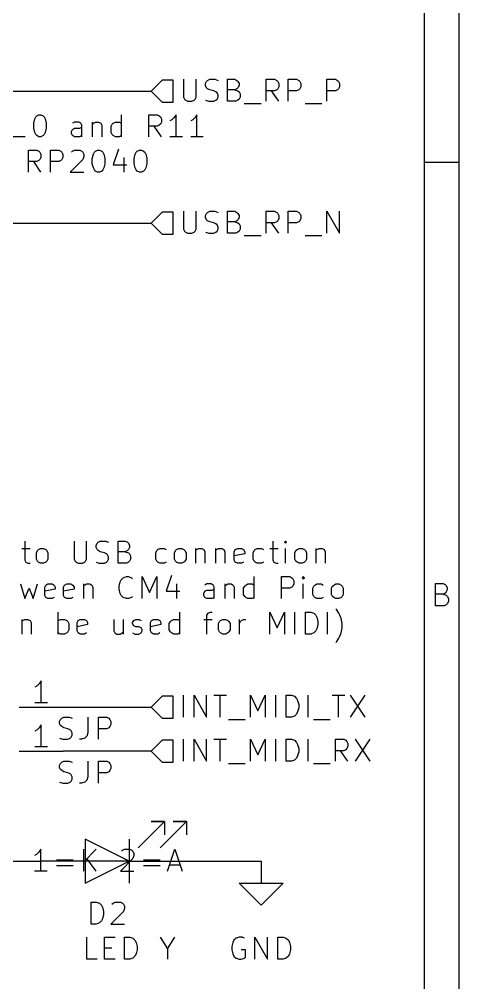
# Model space of a CAD drawing. Extents: x 0.4 to 11.3, y -7.9 to -0.4.
# Drawn here: x 10.3 to 11.299, y -4.226 to -2.036 of the extents above; entities that cross this region are included whole.
import ezdxf

# ---------------------------------------------------------------- set-up
doc = ezdxf.new("R2010")
doc.units = 0
doc.header["$MEASUREMENT"] = 0
for name, color, linetype in [('BLUE3', 171, 'CONTINUOUS'), ('BROWN2', 54, 'CONTINUOUS'), ('CYAN2', 4, 'CONTINUOUS'), ('GREEN3', 91, 'CONTINUOUS'), ('MAGENTA2', 6, 'CONTINUOUS'), ('RED2', 1, 'CONTINUOUS'), ('RED3', 11, 'CONTINUOUS')]:
    doc.layers.add(name, color=color, linetype=linetype)

msp = doc.modelspace()

# ---------------------------------------------------------------- linework, layer by layer
at = {"layer": 'BLUE3', "linetype": 'CONTINUOUS'}
for p, q in [((10.3374, -2.258), (10.3398, -2.2556)), ((10.3398, -2.2556), (10.3446, -2.2532)), ((10.3446, -2.2532), (10.3493, -2.2532)), ((10.3493, -2.2532), (10.3541, -2.2556)), ((10.3541, -2.2556), (10.3565, -2.258)), ((10.5327, -2.3032), (10.5327, -2.2532)), ((10.5946, -2.3032), (10.5946, -2.2532)), ((10.5946, -2.2532), (10.6136, -2.2532)), ((10.6136, -2.2532), (10.6184, -2.2556)), ((10.6184, -2.2556), (10.6208, -2.258)), ((10.6565, -2.2532), (10.6517, -2.2604)), ((10.6565, -2.3032), (10.6565, -2.2532)), ((10.7041, -2.2532), (10.6993, -2.2604)), ((10.7041, -2.3032), (10.7041, -2.2532)), ((10.3327, -2.2723), (10.3351, -2.2627)), ((10.3327, -2.2842), (10.3327, -2.2723)), ((10.3351, -2.2627), (10.3374, -2.258)), ((10.3565, -2.258), (10.3589, -2.2627)), ((10.3589, -2.2627), (10.3612, -2.2723)), ((10.3612, -2.2723), (10.3612, -2.2842)), ((10.4255, -2.2699), (10.4208, -2.2723)), ((10.4351, -2.2699), (10.4255, -2.2699)), ((10.4398, -2.2723), (10.4351, -2.2699)), ((10.4422, -2.277), (10.4398, -2.2723)), ((10.4422, -2.3032), (10.4422, -2.277)), ((10.466, -2.2699), (10.466, -2.3032)), ((10.466, -2.2746), (10.4684, -2.2723)), ((10.4684, -2.2723), (10.4731, -2.2699)), ((10.4731, -2.2699), (10.4803, -2.2699)), ((10.4803, -2.2699), (10.4851, -2.2723)), ((10.4851, -2.2723), (10.4874, -2.277)), ((10.4874, -2.277), (10.4874, -2.3032)), ((10.5089, -2.2794), (10.5112, -2.2746)), ((10.5112, -2.2746), (10.5136, -2.2723)), ((10.5136, -2.2723), (10.5184, -2.2699)), ((10.5184, -2.2699), (10.5279, -2.2699)), ((10.5279, -2.2699), (10.5327, -2.2723)), ((10.6184, -2.277), (10.6136, -2.2794)), ((10.6208, -2.2746), (10.6184, -2.277)), ((10.6208, -2.258), (10.6231, -2.2627)), ((10.6231, -2.2699), (10.6208, -2.2746)), ((10.6231, -2.2627), (10.6231, -2.2699)), ((10.647, -2.2651), (10.6422, -2.2675)), ((10.6517, -2.2604), (10.647, -2.2651)), ((10.6946, -2.2651), (10.6898, -2.2675)), ((10.6993, -2.2604), (10.6946, -2.2651)), ((10.3351, -2.2937), (10.3327, -2.2842)), ((10.3374, -2.2985), (10.3351, -2.2937)), ((10.3398, -2.3008), (10.3374, -2.2985)), ((10.3565, -2.2985), (10.3541, -2.3008)), ((10.3589, -2.2937), (10.3565, -2.2985)), ((10.3612, -2.2842), (10.3589, -2.2937)), ((10.4184, -2.2913), (10.4208, -2.2865)), ((10.4184, -2.2961), (10.4184, -2.2913)), ((10.4208, -2.3008), (10.4184, -2.2961)), ((10.4208, -2.2865), (10.4255, -2.2842)), ((10.4255, -2.2842), (10.4374, -2.2842)), ((10.4374, -2.2842), (10.4422, -2.2818)), ((10.5089, -2.2937), (10.5089, -2.2794)), ((10.5112, -2.2985), (10.5089, -2.2937)), ((10.5136, -2.3008), (10.5112, -2.2985)), ((10.6136, -2.2794), (10.5946, -2.2794)), ((10.6231, -2.3032), (10.6065, -2.2794)), ((10.3136, -2.3032), (10.2851, -2.3032)), ((10.3446, -2.3032), (10.3398, -2.3008)), ((10.3493, -2.3032), (10.3446, -2.3032)), ((10.3541, -2.3008), (10.3493, -2.3032)), ((10.4255, -2.3032), (10.4208, -2.3008)), ((10.4374, -2.3032), (10.4255, -2.3032)), ((10.4422, -2.3008), (10.4374, -2.3032)), ((10.5184, -2.3032), (10.5136, -2.3008)), ((10.5279, -2.3032), (10.5184, -2.3032)), ((10.5327, -2.3008), (10.5279, -2.3032)), ((10.6708, -2.3032), (10.6422, -2.3032)), ((10.7184, -2.3032), (10.6898, -2.3032)), ((10.3208, -2.3837), (10.3208, -2.3337)), ((10.3208, -2.3337), (10.3398, -2.3337)), ((10.3398, -2.3337), (10.3446, -2.3361)), ((10.3446, -2.3361), (10.347, -2.3385)), ((10.347, -2.3385), (10.3493, -2.3432)), ((10.3493, -2.3432), (10.3493, -2.3504)), ((10.3708, -2.3837), (10.3708, -2.3337)), ((10.3708, -2.3337), (10.3898, -2.3337)), ((10.3898, -2.3337), (10.3946, -2.3361)), ((10.3946, -2.3361), (10.397, -2.3385)), ((10.397, -2.3385), (10.3993, -2.3432)), ((10.3993, -2.3432), (10.3993, -2.3504)), ((10.4184, -2.3385), (10.4208, -2.3361)), ((10.4208, -2.3361), (10.4255, -2.3337)), ((10.4255, -2.3337), (10.4374, -2.3337)), ((10.4374, -2.3337), (10.4422, -2.3361)), ((10.4422, -2.3361), (10.4446, -2.3385)), ((10.4446, -2.3385), (10.447, -2.3432)), ((10.447, -2.3432), (10.447, -2.348)), ((10.466, -2.3528), (10.4684, -2.3432)), ((10.4684, -2.3432), (10.4708, -2.3385)), ((10.4708, -2.3385), (10.4731, -2.3361)), ((10.4731, -2.3361), (10.4779, -2.3337)), ((10.4779, -2.3337), (10.4827, -2.3337)), ((10.4827, -2.3337), (10.4874, -2.3361)), ((10.4874, -2.3361), (10.4898, -2.3385)), ((10.4898, -2.3385), (10.4922, -2.3432)), ((10.4922, -2.3432), (10.4946, -2.3528)), ((10.5255, -2.3313), (10.5136, -2.367)), ((10.5612, -2.3528), (10.5636, -2.3432)), ((10.5636, -2.3432), (10.566, -2.3385)), ((10.566, -2.3385), (10.5684, -2.3361)), ((10.5684, -2.3361), (10.5731, -2.3337)), ((10.5731, -2.3337), (10.5779, -2.3337)), ((10.5779, -2.3337), (10.5827, -2.3361)), ((10.5827, -2.3361), (10.5851, -2.3385)), ((10.5851, -2.3385), (10.5874, -2.3432)), ((10.5874, -2.3432), (10.5898, -2.3528)), ((10.3398, -2.3599), (10.3208, -2.3599)), ((10.3493, -2.3837), (10.3327, -2.3599)), ((10.3446, -2.3575), (10.3398, -2.3599)), ((10.347, -2.3551), (10.3446, -2.3575)), ((10.3493, -2.3504), (10.347, -2.3551)), ((10.3898, -2.3599), (10.3708, -2.3599)), ((10.3946, -2.3575), (10.3898, -2.3599)), ((10.397, -2.3551), (10.3946, -2.3575)), ((10.3993, -2.3504), (10.397, -2.3551)), ((10.4446, -2.3551), (10.416, -2.3837)), ((10.447, -2.348), (10.4446, -2.3551)), ((10.466, -2.3647), (10.466, -2.3528)), ((10.4684, -2.3742), (10.466, -2.3647)), ((10.4946, -2.3647), (10.4922, -2.3742)), ((10.4946, -2.3528), (10.4946, -2.3647)), ((10.5374, -2.3504), (10.5374, -2.3837)), ((10.5612, -2.3647), (10.5612, -2.3528)), ((10.5636, -2.3742), (10.5612, -2.3647)), ((10.5898, -2.3647), (10.5874, -2.3742)), ((10.5898, -2.3528), (10.5898, -2.3647)), ((10.416, -2.3837), (10.447, -2.3837)), ((10.4708, -2.3789), (10.4684, -2.3742)), ((10.4731, -2.3813), (10.4708, -2.3789)), ((10.4779, -2.3837), (10.4731, -2.3813)), ((10.4827, -2.3837), (10.4779, -2.3837)), ((10.4874, -2.3813), (10.4827, -2.3837)), ((10.4898, -2.3789), (10.4874, -2.3813)), ((10.4922, -2.3742), (10.4898, -2.3789)), ((10.5136, -2.367), (10.5446, -2.367)), ((10.566, -2.3789), (10.5636, -2.3742)), ((10.5684, -2.3813), (10.566, -2.3789)), ((10.5731, -2.3837), (10.5684, -2.3813)), ((10.5779, -2.3837), (10.5731, -2.3837)), ((10.5827, -2.3813), (10.5779, -2.3837)), ((10.5851, -2.3789), (10.5827, -2.3813)), ((10.5874, -2.3742), (10.5851, -2.3789)), ((10.3054, -3.2394), (10.3245, -3.2394)), ((10.3126, -3.2227), (10.3126, -3.2656)), ((10.3435, -3.2418), (10.3483, -3.2394)), ((10.3483, -3.2394), (10.3554, -3.2394)), ((10.3554, -3.2394), (10.3602, -3.2418)), ((10.4245, -3.2227), (10.4245, -3.2632)), ((10.453, -3.2632), (10.453, -3.2227)), ((10.4745, -3.2322), (10.4768, -3.2275)), ((10.4745, -3.237), (10.4745, -3.2322)), ((10.4768, -3.2418), (10.4745, -3.237)), ((10.4768, -3.2275), (10.4792, -3.2251)), ((10.4792, -3.2251), (10.484, -3.2227)), ((10.484, -3.2227), (10.4959, -3.2227)), ((10.4959, -3.2227), (10.503, -3.2251)), ((10.5245, -3.2727), (10.5245, -3.2227)), ((10.5245, -3.2227), (10.5411, -3.2227)), ((10.5411, -3.2227), (10.5459, -3.2251)), ((10.5459, -3.2251), (10.5483, -3.2275)), ((10.5483, -3.2275), (10.5507, -3.2322)), ((10.5507, -3.237), (10.5483, -3.2418)), ((10.5507, -3.2322), (10.5507, -3.237)), ((10.6149, -3.2418), (10.6197, -3.2394)), ((10.6197, -3.2394), (10.6292, -3.2394)), ((10.6292, -3.2394), (10.634, -3.2418)), ((10.6578, -3.2418), (10.6626, -3.2394)), ((10.6626, -3.2394), (10.6697, -3.2394)), ((10.6697, -3.2394), (10.6745, -3.2418)), ((10.7007, -3.2394), (10.7007, -3.2727)), ((10.703, -3.2418), (10.7078, -3.2394)), ((10.7078, -3.2394), (10.7149, -3.2394)), ((10.7149, -3.2394), (10.7197, -3.2418)), ((10.7459, -3.2394), (10.7459, -3.2727)), ((10.7483, -3.2418), (10.753, -3.2394)), ((10.753, -3.2394), (10.7602, -3.2394)), ((10.7602, -3.2394), (10.7649, -3.2418)), ((10.7911, -3.2418), (10.7959, -3.2394)), ((10.7959, -3.2394), (10.8054, -3.2394)), ((10.8054, -3.2394), (10.8102, -3.2418)), ((10.8364, -3.2418), (10.8411, -3.2394)), ((10.8411, -3.2394), (10.8507, -3.2394)), ((10.8507, -3.2394), (10.8554, -3.2418)), ((10.8697, -3.2394), (10.8887, -3.2394)), ((10.8768, -3.2227), (10.8768, -3.2656)), ((10.9054, -3.2227), (10.903, -3.2251)), ((10.903, -3.2251), (10.9054, -3.2275)), ((10.9078, -3.2251), (10.9054, -3.2227)), ((10.9054, -3.2227), (10.9054, -3.2275)), ((10.9054, -3.2275), (10.9078, -3.2251)), ((10.9054, -3.2727), (10.9054, -3.2394)), ((10.9316, -3.2418), (10.9364, -3.2394)), ((10.9364, -3.2394), (10.9435, -3.2394)), ((10.9435, -3.2394), (10.9483, -3.2418)), ((10.9745, -3.2394), (10.9745, -3.2727)), ((10.9768, -3.2418), (10.9816, -3.2394)), ((10.9816, -3.2394), (10.9887, -3.2394)), ((10.9887, -3.2394), (10.9935, -3.2418)), ((10.3388, -3.2489), (10.3411, -3.2441)), ((10.3388, -3.2632), (10.3388, -3.2489)), ((10.3411, -3.2441), (10.3435, -3.2418)), ((10.3602, -3.2418), (10.3626, -3.2441)), ((10.3626, -3.2441), (10.3649, -3.2489)), ((10.3649, -3.2489), (10.3649, -3.2632)), ((10.4792, -3.2441), (10.4768, -3.2418)), ((10.484, -3.2465), (10.4792, -3.2441)), ((10.4935, -3.2489), (10.484, -3.2465)), ((10.4983, -3.2513), (10.4935, -3.2489)), ((10.5007, -3.2537), (10.4983, -3.2513)), ((10.503, -3.2584), (10.5007, -3.2537)), ((10.503, -3.2632), (10.503, -3.2584)), ((10.5411, -3.2465), (10.5245, -3.2465)), ((10.5459, -3.2441), (10.5411, -3.2465)), ((10.5411, -3.2465), (10.5483, -3.2489)), ((10.5483, -3.2418), (10.5459, -3.2441)), ((10.5483, -3.2489), (10.5507, -3.2513)), ((10.5507, -3.2513), (10.553, -3.2561)), ((10.553, -3.2561), (10.553, -3.2632)), ((10.6102, -3.2489), (10.6126, -3.2441)), ((10.6102, -3.2632), (10.6102, -3.2489)), ((10.6126, -3.2441), (10.6149, -3.2418)), ((10.653, -3.2489), (10.6554, -3.2441)), ((10.653, -3.2632), (10.653, -3.2489)), ((10.6554, -3.2441), (10.6578, -3.2418)), ((10.6745, -3.2418), (10.6768, -3.2441)), ((10.6768, -3.2441), (10.6792, -3.2489)), ((10.6792, -3.2489), (10.6792, -3.2632)), ((10.7007, -3.2441), (10.703, -3.2418)), ((10.7197, -3.2418), (10.7221, -3.2465)), ((10.7221, -3.2465), (10.7221, -3.2727)), ((10.7459, -3.2441), (10.7483, -3.2418)), ((10.7649, -3.2418), (10.7673, -3.2465)), ((10.7673, -3.2465), (10.7673, -3.2727)), ((10.7887, -3.2465), (10.7911, -3.2418)), ((10.7887, -3.2656), (10.7887, -3.2465)), ((10.8126, -3.2513), (10.7887, -3.2561)), ((10.8102, -3.2418), (10.8126, -3.2465)), ((10.8126, -3.2465), (10.8126, -3.2513)), ((10.8316, -3.2489), (10.834, -3.2441)), ((10.8316, -3.2632), (10.8316, -3.2489)), ((10.834, -3.2441), (10.8364, -3.2418)), ((10.9268, -3.2489), (10.9292, -3.2441)), ((10.9268, -3.2632), (10.9268, -3.2489)), ((10.9292, -3.2441), (10.9316, -3.2418)), ((10.9483, -3.2418), (10.9507, -3.2441)), ((10.9507, -3.2441), (10.953, -3.2489)), ((10.953, -3.2489), (10.953, -3.2632)), ((10.9745, -3.2441), (10.9768, -3.2418)), ((10.9935, -3.2418), (10.9959, -3.2465)), ((10.9959, -3.2465), (10.9959, -3.2727)), ((10.3126, -3.2656), (10.3149, -3.2703)), ((10.3149, -3.2703), (10.3197, -3.2727)), ((10.3197, -3.2727), (10.3245, -3.2727)), ((10.3411, -3.268), (10.3388, -3.2632)), ((10.3435, -3.2703), (10.3411, -3.268)), ((10.3483, -3.2727), (10.3435, -3.2703)), ((10.3554, -3.2727), (10.3483, -3.2727)), ((10.3602, -3.2703), (10.3554, -3.2727)), ((10.3626, -3.268), (10.3602, -3.2703)), ((10.3649, -3.2632), (10.3626, -3.268)), ((10.4245, -3.2632), (10.4268, -3.268)), ((10.4268, -3.268), (10.4292, -3.2703)), ((10.4292, -3.2703), (10.434, -3.2727)), ((10.434, -3.2727), (10.4435, -3.2727)), ((10.4435, -3.2727), (10.4483, -3.2703)), ((10.4483, -3.2703), (10.4507, -3.268)), ((10.4507, -3.268), (10.453, -3.2632)), ((10.4745, -3.2703), (10.4816, -3.2727)), ((10.4816, -3.2727), (10.4935, -3.2727)), ((10.4935, -3.2727), (10.4983, -3.2703)), ((10.4983, -3.2703), (10.5007, -3.268)), ((10.5007, -3.268), (10.503, -3.2632)), ((10.5435, -3.2727), (10.5245, -3.2727)), ((10.5483, -3.2703), (10.5435, -3.2727)), ((10.5507, -3.268), (10.5483, -3.2703)), ((10.553, -3.2632), (10.5507, -3.268)), ((10.6126, -3.268), (10.6102, -3.2632)), ((10.6149, -3.2703), (10.6126, -3.268)), ((10.6197, -3.2727), (10.6149, -3.2703)), ((10.6292, -3.2727), (10.6197, -3.2727)), ((10.634, -3.2703), (10.6292, -3.2727)), ((10.6554, -3.268), (10.653, -3.2632)), ((10.6578, -3.2703), (10.6554, -3.268)), ((10.6626, -3.2727), (10.6578, -3.2703)), ((10.6697, -3.2727), (10.6626, -3.2727)), ((10.6745, -3.2703), (10.6697, -3.2727)), ((10.6768, -3.268), (10.6745, -3.2703)), ((10.6792, -3.2632), (10.6768, -3.268)), ((10.7911, -3.2703), (10.7887, -3.2656)), ((10.7959, -3.2727), (10.7911, -3.2703)), ((10.8054, -3.2727), (10.7959, -3.2727)), ((10.8102, -3.2703), (10.8054, -3.2727)), ((10.834, -3.268), (10.8316, -3.2632)), ((10.8364, -3.2703), (10.834, -3.268)), ((10.8411, -3.2727), (10.8364, -3.2703)), ((10.8507, -3.2727), (10.8411, -3.2727)), ((10.8554, -3.2703), (10.8507, -3.2727)), ((10.8768, -3.2656), (10.8792, -3.2703)), ((10.8792, -3.2703), (10.884, -3.2727)), ((10.884, -3.2727), (10.8887, -3.2727)), ((10.9292, -3.268), (10.9268, -3.2632)), ((10.9316, -3.2703), (10.9292, -3.268)), ((10.9364, -3.2727), (10.9316, -3.2703)), ((10.9435, -3.2727), (10.9364, -3.2727)), ((10.9483, -3.2703), (10.9435, -3.2727)), ((10.9507, -3.268), (10.9483, -3.2703)), ((10.953, -3.2632), (10.9507, -3.268)), ((10.5316, -3.3104), (10.5364, -3.3056)), ((10.5364, -3.3056), (10.5435, -3.3032)), ((10.5435, -3.3032), (10.5483, -3.3032)), ((10.5483, -3.3032), (10.5554, -3.3056)), ((10.5554, -3.3056), (10.5578, -3.308)), ((10.5792, -3.3532), (10.5792, -3.3032)), ((10.5792, -3.3032), (10.5959, -3.3389)), ((10.5959, -3.3389), (10.6126, -3.3032)), ((10.6126, -3.3032), (10.6126, -3.3532)), ((10.6459, -3.3008), (10.634, -3.3365)), ((10.834, -3.3532), (10.834, -3.3032)), ((10.8959, -3.3532), (10.8959, -3.3032)), ((10.8959, -3.3032), (10.9149, -3.3032)), ((10.9149, -3.3032), (10.9197, -3.3056)), ((10.9197, -3.3056), (10.9221, -3.308)), ((10.9459, -3.3032), (10.9435, -3.3056)), ((10.9435, -3.3056), (10.9459, -3.308)), ((10.9483, -3.3056), (10.9459, -3.3032)), ((10.9459, -3.3032), (10.9459, -3.308)), ((10.9459, -3.308), (10.9483, -3.3056)), ((10.303, -3.3199), (10.3126, -3.3532)), ((10.3316, -3.3532), (10.3411, -3.3199)), ((10.3578, -3.327), (10.3602, -3.3223)), ((10.3578, -3.3461), (10.3578, -3.327)), ((10.3602, -3.3223), (10.3649, -3.3199)), ((10.3649, -3.3199), (10.3745, -3.3199)), ((10.3745, -3.3199), (10.3792, -3.3223)), ((10.3792, -3.3223), (10.3816, -3.327)), ((10.3816, -3.327), (10.3816, -3.3318)), ((10.4007, -3.327), (10.403, -3.3223)), ((10.4007, -3.3461), (10.4007, -3.327)), ((10.403, -3.3223), (10.4078, -3.3199)), ((10.4078, -3.3199), (10.4173, -3.3199)), ((10.4173, -3.3199), (10.4221, -3.3223)), ((10.4221, -3.3223), (10.4245, -3.327)), ((10.4245, -3.327), (10.4245, -3.3318)), ((10.4459, -3.3199), (10.4459, -3.3532)), ((10.4459, -3.3246), (10.4483, -3.3223)), ((10.4483, -3.3223), (10.453, -3.3199)), ((10.453, -3.3199), (10.4602, -3.3199)), ((10.4602, -3.3199), (10.4649, -3.3223)), ((10.4649, -3.3223), (10.4673, -3.327)), ((10.4673, -3.327), (10.4673, -3.3532)), ((10.5269, -3.3246), (10.5292, -3.3151)), ((10.5269, -3.3318), (10.5269, -3.3246)), ((10.5292, -3.3151), (10.5316, -3.3104)), ((10.6578, -3.3199), (10.6578, -3.3532)), ((10.7268, -3.3199), (10.7221, -3.3223)), ((10.7364, -3.3199), (10.7268, -3.3199)), ((10.7411, -3.3223), (10.7364, -3.3199)), ((10.7435, -3.327), (10.7411, -3.3223)), ((10.7435, -3.3532), (10.7435, -3.327)), ((10.7673, -3.3199), (10.7673, -3.3532)), ((10.7673, -3.3246), (10.7697, -3.3223)), ((10.7697, -3.3223), (10.7745, -3.3199)), ((10.7745, -3.3199), (10.7816, -3.3199)), ((10.7816, -3.3199), (10.7864, -3.3223)), ((10.7864, -3.3223), (10.7887, -3.327)), ((10.7887, -3.327), (10.7887, -3.3532)), ((10.8102, -3.3294), (10.8126, -3.3246)), ((10.8126, -3.3246), (10.8149, -3.3223)), ((10.8149, -3.3223), (10.8197, -3.3199)), ((10.8197, -3.3199), (10.8292, -3.3199)), ((10.8292, -3.3199), (10.834, -3.3223)), ((10.9197, -3.327), (10.9149, -3.3294)), ((10.9221, -3.3246), (10.9197, -3.327)), ((10.9221, -3.308), (10.9245, -3.3127)), ((10.9245, -3.3199), (10.9221, -3.3246)), ((10.9245, -3.3127), (10.9245, -3.3199)), ((10.9459, -3.3532), (10.9459, -3.3199)), ((10.9673, -3.3294), (10.9697, -3.3246)), ((10.9697, -3.3246), (10.9721, -3.3223)), ((10.9721, -3.3223), (10.9768, -3.3199)), ((10.9768, -3.3199), (10.9864, -3.3199)), ((10.9864, -3.3199), (10.9911, -3.3223)), ((11.0102, -3.3294), (11.0126, -3.3246)), ((11.0126, -3.3246), (11.0149, -3.3223)), ((11.0149, -3.3223), (11.0197, -3.3199)), ((11.0197, -3.3199), (11.0268, -3.3199)), ((11.0268, -3.3199), (11.0316, -3.3223)), ((11.0316, -3.3223), (11.034, -3.3246)), ((11.034, -3.3246), (11.0364, -3.3294)), ((10.3126, -3.3532), (10.3221, -3.3294)), ((10.3221, -3.3294), (10.3316, -3.3532)), ((10.3816, -3.3318), (10.3578, -3.3365)), ((10.3602, -3.3508), (10.3578, -3.3461)), ((10.4245, -3.3318), (10.4007, -3.3365)), ((10.403, -3.3508), (10.4007, -3.3461)), ((10.5292, -3.3413), (10.5269, -3.3318)), ((10.5316, -3.3461), (10.5292, -3.3413)), ((10.5364, -3.3508), (10.5316, -3.3461)), ((10.5578, -3.3485), (10.5554, -3.3508)), ((10.634, -3.3365), (10.6649, -3.3365)), ((10.7197, -3.3413), (10.7221, -3.3365)), ((10.7197, -3.3461), (10.7197, -3.3413)), ((10.7221, -3.3508), (10.7197, -3.3461)), ((10.7221, -3.3365), (10.7268, -3.3342)), ((10.7268, -3.3342), (10.7388, -3.3342)), ((10.7388, -3.3342), (10.7435, -3.3318)), ((10.8102, -3.3437), (10.8102, -3.3294)), ((10.8126, -3.3485), (10.8102, -3.3437)), ((10.8149, -3.3508), (10.8126, -3.3485)), ((10.9149, -3.3294), (10.8959, -3.3294)), ((10.9673, -3.3437), (10.9673, -3.3294)), ((10.9697, -3.3485), (10.9673, -3.3437)), ((10.9721, -3.3508), (10.9697, -3.3485)), ((11.0102, -3.3437), (11.0102, -3.3294)), ((11.0126, -3.3485), (11.0102, -3.3437)), ((11.0149, -3.3508), (11.0126, -3.3485)), ((11.034, -3.3485), (11.0316, -3.3508)), ((11.0364, -3.3437), (11.034, -3.3485)), ((11.0364, -3.3294), (11.0364, -3.3437)), ((10.3649, -3.3532), (10.3602, -3.3508)), ((10.3745, -3.3532), (10.3649, -3.3532)), ((10.3792, -3.3508), (10.3745, -3.3532)), ((10.4078, -3.3532), (10.403, -3.3508)), ((10.4173, -3.3532), (10.4078, -3.3532)), ((10.4221, -3.3508), (10.4173, -3.3532)), ((10.5435, -3.3532), (10.5364, -3.3508)), ((10.5483, -3.3532), (10.5435, -3.3532)), ((10.5554, -3.3508), (10.5483, -3.3532)), ((10.7268, -3.3532), (10.7221, -3.3508)), ((10.7388, -3.3532), (10.7268, -3.3532)), ((10.7435, -3.3508), (10.7388, -3.3532)), ((10.8197, -3.3532), (10.8149, -3.3508)), ((10.8292, -3.3532), (10.8197, -3.3532)), ((10.834, -3.3508), (10.8292, -3.3532)), ((10.9768, -3.3532), (10.9721, -3.3508)), ((10.9864, -3.3532), (10.9768, -3.3532)), ((10.9911, -3.3508), (10.9864, -3.3532)), ((11.0197, -3.3532), (11.0149, -3.3508)), ((11.0268, -3.3532), (11.0197, -3.3532)), ((11.0316, -3.3508), (11.0268, -3.3532)), ((10.3887, -3.4337), (10.3887, -3.3837)), ((10.6649, -3.4337), (10.6649, -3.3837)), ((10.7268, -3.3909), (10.7292, -3.3861)), ((10.7268, -3.4337), (10.7268, -3.3909)), ((10.7292, -3.3861), (10.734, -3.3837)), ((10.734, -3.3837), (10.7387, -3.3837)), ((10.8697, -3.4337), (10.8697, -3.3837)), ((10.8697, -3.3837), (10.8864, -3.4194)), ((10.8864, -3.4194), (10.903, -3.3837)), ((10.903, -3.3837), (10.903, -3.4337)), ((10.9268, -3.4337), (10.9268, -3.3837)), ((10.9506, -3.4337), (10.9506, -3.3837)), ((10.9506, -3.3837), (10.9626, -3.3837)), ((10.9626, -3.3837), (10.9697, -3.3861)), ((10.9697, -3.3861), (10.9745, -3.3909)), ((10.9745, -3.3909), (10.9768, -3.3956)), ((11.0006, -3.4337), (11.0006, -3.3837)), ((11.0221, -3.3789), (11.0197, -3.3766)), ((11.0268, -3.3861), (11.0221, -3.3789)), ((11.0292, -3.3909), (11.0268, -3.3861)), ((11.0316, -3.398), (11.0292, -3.3909)), ((10.3054, -3.4004), (10.3054, -3.4337)), ((10.3054, -3.4051), (10.3078, -3.4028)), ((10.3078, -3.4028), (10.3126, -3.4004)), ((10.3126, -3.4004), (10.3197, -3.4004)), ((10.3197, -3.4004), (10.3245, -3.4028)), ((10.3245, -3.4028), (10.3268, -3.4075)), ((10.3268, -3.4075), (10.3268, -3.4337)), ((10.3887, -3.4028), (10.3935, -3.4004)), ((10.3935, -3.4004), (10.403, -3.4004)), ((10.403, -3.4004), (10.4078, -3.4028)), ((10.4078, -3.4028), (10.4102, -3.4051)), ((10.4102, -3.4051), (10.4126, -3.4099)), ((10.4126, -3.4099), (10.4126, -3.4242)), ((10.4316, -3.4075), (10.434, -3.4028)), ((10.4316, -3.4266), (10.4316, -3.4075)), ((10.4554, -3.4123), (10.4316, -3.417)), ((10.434, -3.4028), (10.4387, -3.4004)), ((10.4387, -3.4004), (10.4483, -3.4004)), ((10.4483, -3.4004), (10.453, -3.4028)), ((10.453, -3.4028), (10.4554, -3.4075)), ((10.4554, -3.4075), (10.4554, -3.4123)), ((10.5149, -3.4004), (10.5149, -3.4266)), ((10.5364, -3.4004), (10.5364, -3.4337)), ((10.5578, -3.4075), (10.5602, -3.4028)), ((10.5578, -3.4099), (10.5578, -3.4075)), ((10.5602, -3.4147), (10.5578, -3.4099)), ((10.5602, -3.4028), (10.5649, -3.4004)), ((10.5649, -3.417), (10.5602, -3.4147)), ((10.5649, -3.4004), (10.5721, -3.4004)), ((10.5721, -3.4004), (10.5768, -3.4028)), ((10.5983, -3.4075), (10.6006, -3.4028)), ((10.5983, -3.4266), (10.5983, -3.4075)), ((10.6221, -3.4123), (10.5983, -3.417)), ((10.6006, -3.4028), (10.6054, -3.4004)), ((10.6054, -3.4004), (10.6149, -3.4004)), ((10.6149, -3.4004), (10.6197, -3.4028)), ((10.6197, -3.4028), (10.6221, -3.4075)), ((10.6221, -3.4075), (10.6221, -3.4123)), ((10.6411, -3.4099), (10.6435, -3.4051)), ((10.6411, -3.4242), (10.6411, -3.4099)), ((10.6435, -3.4051), (10.6459, -3.4028)), ((10.6459, -3.4028), (10.6507, -3.4004)), ((10.6507, -3.4004), (10.6602, -3.4004)), ((10.6602, -3.4004), (10.6649, -3.4028)), ((10.7197, -3.4004), (10.7387, -3.4004)), ((10.753, -3.4099), (10.7554, -3.4051)), ((10.753, -3.4242), (10.753, -3.4099)), ((10.7554, -3.4051), (10.7578, -3.4028)), ((10.7578, -3.4028), (10.7626, -3.4004)), ((10.7626, -3.4004), (10.7697, -3.4004)), ((10.7697, -3.4004), (10.7745, -3.4028)), ((10.7745, -3.4028), (10.7768, -3.4051)), ((10.7768, -3.4051), (10.7792, -3.4099)), ((10.7792, -3.4099), (10.7792, -3.4242)), ((10.8006, -3.4337), (10.8006, -3.4004)), ((10.8006, -3.4099), (10.803, -3.4051)), ((10.803, -3.4051), (10.8054, -3.4028)), ((10.8054, -3.4028), (10.8102, -3.4004)), ((10.8102, -3.4004), (10.8149, -3.4004)), ((10.9768, -3.3956), (10.9792, -3.4051)), ((10.9792, -3.4123), (10.9768, -3.4218)), ((10.9792, -3.4051), (10.9792, -3.4123)), ((11.034, -3.4099), (11.0316, -3.398)), ((11.034, -3.4194), (11.034, -3.4099)), ((10.3935, -3.4337), (10.3887, -3.4313)), ((10.403, -3.4337), (10.3935, -3.4337)), ((10.4078, -3.4313), (10.403, -3.4337)), ((10.4102, -3.4289), (10.4078, -3.4313)), ((10.4126, -3.4242), (10.4102, -3.4289)), ((10.434, -3.4313), (10.4316, -3.4266)), ((10.4387, -3.4337), (10.434, -3.4313)), ((10.4483, -3.4337), (10.4387, -3.4337)), ((10.453, -3.4313), (10.4483, -3.4337)), ((10.5149, -3.4266), (10.5173, -3.4313)), ((10.5173, -3.4313), (10.5221, -3.4337)), ((10.5221, -3.4337), (10.5292, -3.4337)), ((10.5292, -3.4337), (10.534, -3.4313)), ((10.534, -3.4313), (10.5364, -3.4289)), ((10.5578, -3.4313), (10.5626, -3.4337)), ((10.5626, -3.4337), (10.5721, -3.4337)), ((10.5721, -3.417), (10.5649, -3.417)), ((10.5768, -3.4194), (10.5721, -3.417)), ((10.5721, -3.4337), (10.5768, -3.4313)), ((10.5792, -3.4242), (10.5768, -3.4194)), ((10.5768, -3.4313), (10.5792, -3.4266)), ((10.5792, -3.4266), (10.5792, -3.4242)), ((10.6006, -3.4313), (10.5983, -3.4266)), ((10.6054, -3.4337), (10.6006, -3.4313)), ((10.6149, -3.4337), (10.6054, -3.4337)), ((10.6197, -3.4313), (10.6149, -3.4337)), ((10.6435, -3.4289), (10.6411, -3.4242)), ((10.6459, -3.4313), (10.6435, -3.4289)), ((10.6507, -3.4337), (10.6459, -3.4313)), ((10.6602, -3.4337), (10.6507, -3.4337)), ((10.6649, -3.4313), (10.6602, -3.4337)), ((10.7554, -3.4289), (10.753, -3.4242)), ((10.7578, -3.4313), (10.7554, -3.4289)), ((10.7626, -3.4337), (10.7578, -3.4313)), ((10.7697, -3.4337), (10.7626, -3.4337)), ((10.7745, -3.4313), (10.7697, -3.4337)), ((10.7768, -3.4289), (10.7745, -3.4313)), ((10.7792, -3.4242), (10.7768, -3.4289)), ((10.9626, -3.4337), (10.9506, -3.4337)), ((10.9697, -3.4313), (10.9626, -3.4337)), ((10.9745, -3.4266), (10.9697, -3.4313)), ((10.9768, -3.4218), (10.9745, -3.4266)), ((11.0292, -3.4385), (11.0316, -3.4313)), ((11.0316, -3.4313), (11.034, -3.4194)), ((11.0197, -3.4528), (11.0221, -3.4504)), ((11.0221, -3.4504), (11.0268, -3.4432)), ((11.0268, -3.4432), (11.0292, -3.4385))]:
    msp.add_line(p, q, dxfattribs=at)
at = {"layer": 'BROWN2', "linetype": 'CONTINUOUS'}
for p, q in [((10.625, -2.175), (10.6, -2.2)), ((10.65, -2.175), (10.625, -2.175)), ((10.65, -2.225), (10.65, -2.175)), ((10.6735, -2.1728), (10.6735, -2.2133)), ((10.7021, -2.2133), (10.7021, -2.1728)), ((10.7235, -2.1823), (10.7259, -2.1776)), ((10.7235, -2.1871), (10.7235, -2.1823)), ((10.7259, -2.1919), (10.7235, -2.1871)), ((10.7259, -2.1776), (10.7283, -2.1752)), ((10.7283, -2.1752), (10.733, -2.1728)), ((10.733, -2.1728), (10.7449, -2.1728)), ((10.7449, -2.1728), (10.7521, -2.1752)), ((10.7735, -2.2228), (10.7735, -2.1728)), ((10.7735, -2.1728), (10.7902, -2.1728)), ((10.7902, -2.1728), (10.7949, -2.1752)), ((10.7949, -2.1752), (10.7973, -2.1776)), ((10.7973, -2.1776), (10.7997, -2.1823)), ((10.7997, -2.1871), (10.7973, -2.1919)), ((10.7997, -2.1823), (10.7997, -2.1871)), ((10.8616, -2.2228), (10.8616, -2.1728)), ((10.8616, -2.1728), (10.8807, -2.1728)), ((10.8807, -2.1728), (10.8854, -2.1752)), ((10.8854, -2.1752), (10.8878, -2.1776)), ((10.8878, -2.1776), (10.8902, -2.1823)), ((10.8902, -2.1895), (10.8878, -2.1942)), ((10.8902, -2.1823), (10.8902, -2.1895)), ((10.9116, -2.2228), (10.9116, -2.1728)), ((10.9116, -2.1728), (10.9307, -2.1728)), ((10.9307, -2.1728), (10.9354, -2.1752)), ((10.9354, -2.1752), (10.9378, -2.1776)), ((10.9378, -2.1776), (10.9402, -2.1823)), ((10.9402, -2.1895), (10.9378, -2.1942)), ((10.9402, -2.1823), (10.9402, -2.1895)), ((10.9997, -2.2228), (10.9997, -2.1728)), ((10.9997, -2.1728), (11.0187, -2.1728)), ((11.0187, -2.1728), (11.0235, -2.1752)), ((11.0235, -2.1752), (11.0259, -2.1776)), ((11.0259, -2.1776), (11.0283, -2.1823)), ((11.0283, -2.1895), (11.0259, -2.1942)), ((11.0283, -2.1823), (11.0283, -2.1895)), ((10.6, -2.2), (10.625, -2.225)), ((10.7283, -2.1942), (10.7259, -2.1919)), ((10.733, -2.1966), (10.7283, -2.1942)), ((10.7426, -2.199), (10.733, -2.1966)), ((10.7473, -2.2014), (10.7426, -2.199)), ((10.7497, -2.2038), (10.7473, -2.2014)), ((10.7521, -2.2085), (10.7497, -2.2038)), ((10.7521, -2.2133), (10.7521, -2.2085)), ((10.7902, -2.1966), (10.7735, -2.1966)), ((10.7949, -2.1942), (10.7902, -2.1966)), ((10.7902, -2.1966), (10.7973, -2.199)), ((10.7973, -2.1919), (10.7949, -2.1942)), ((10.7973, -2.199), (10.7997, -2.2014)), ((10.7997, -2.2014), (10.8021, -2.2061)), ((10.8021, -2.2061), (10.8021, -2.2133)), ((10.8807, -2.199), (10.8616, -2.199)), ((10.8902, -2.2228), (10.8735, -2.199)), ((10.8854, -2.1966), (10.8807, -2.199)), ((10.8878, -2.1942), (10.8854, -2.1966)), ((10.9307, -2.199), (10.9116, -2.199)), ((10.9354, -2.1966), (10.9307, -2.199)), ((10.9378, -2.1942), (10.9354, -2.1966)), ((11.0187, -2.199), (10.9997, -2.199)), ((11.0235, -2.1966), (11.0187, -2.199)), ((11.0259, -2.1942), (11.0235, -2.1966)), ((10.625, -2.225), (10.65, -2.225)), ((10.6735, -2.2133), (10.6759, -2.218)), ((10.6759, -2.218), (10.6783, -2.2204)), ((10.6783, -2.2204), (10.683, -2.2228)), ((10.683, -2.2228), (10.6926, -2.2228)), ((10.6926, -2.2228), (10.6973, -2.2204)), ((10.6973, -2.2204), (10.6997, -2.218)), ((10.6997, -2.218), (10.7021, -2.2133)), ((10.7235, -2.2204), (10.7307, -2.2228)), ((10.7307, -2.2228), (10.7426, -2.2228)), ((10.7426, -2.2228), (10.7473, -2.2204)), ((10.7473, -2.2204), (10.7497, -2.218)), ((10.7497, -2.218), (10.7521, -2.2133)), ((10.7926, -2.2228), (10.7735, -2.2228)), ((10.7973, -2.2204), (10.7926, -2.2228)), ((10.7997, -2.218), (10.7973, -2.2204)), ((10.8021, -2.2133), (10.7997, -2.218)), ((10.8116, -2.2276), (10.8497, -2.2276)), ((10.9497, -2.2276), (10.9878, -2.2276)), ((10.6735, -2.4728), (10.6735, -2.5133)), ((10.7021, -2.5133), (10.7021, -2.4728)), ((10.7283, -2.4752), (10.733, -2.4728)), ((10.733, -2.4728), (10.7449, -2.4728)), ((10.7449, -2.4728), (10.7521, -2.4752)), ((10.7735, -2.5228), (10.7735, -2.4728)), ((10.7735, -2.4728), (10.7902, -2.4728)), ((10.7902, -2.4728), (10.7949, -2.4752)), ((10.8616, -2.5228), (10.8616, -2.4728)), ((10.8616, -2.4728), (10.8807, -2.4728)), ((10.8807, -2.4728), (10.8854, -2.4752)), ((10.9116, -2.5228), (10.9116, -2.4728)), ((10.9116, -2.4728), (10.9307, -2.4728)), ((10.9307, -2.4728), (10.9354, -2.4752)), ((10.9997, -2.5228), (10.9997, -2.4728)), ((10.9997, -2.4728), (11.0283, -2.5228)), ((11.0283, -2.5228), (11.0283, -2.4728)), ((10.625, -2.475), (10.6, -2.5)), ((10.65, -2.475), (10.625, -2.475)), ((10.65, -2.525), (10.65, -2.475)), ((10.7235, -2.4823), (10.7259, -2.4776)), ((10.7235, -2.4871), (10.7235, -2.4823)), ((10.7259, -2.4919), (10.7235, -2.4871)), ((10.7259, -2.4776), (10.7283, -2.4752)), ((10.7283, -2.4942), (10.7259, -2.4919)), ((10.733, -2.4966), (10.7283, -2.4942)), ((10.7949, -2.4942), (10.7902, -2.4966)), ((10.7949, -2.4752), (10.7973, -2.4776)), ((10.7973, -2.4919), (10.7949, -2.4942)), ((10.7973, -2.4776), (10.7997, -2.4823)), ((10.7997, -2.4871), (10.7973, -2.4919)), ((10.7997, -2.4823), (10.7997, -2.4871)), ((10.8854, -2.4752), (10.8878, -2.4776)), ((10.8878, -2.4942), (10.8854, -2.4966)), ((10.8878, -2.4776), (10.8902, -2.4823)), ((10.8902, -2.4895), (10.8878, -2.4942)), ((10.8902, -2.4823), (10.8902, -2.4895)), ((10.9354, -2.4752), (10.9378, -2.4776)), ((10.9378, -2.4942), (10.9354, -2.4966)), ((10.9378, -2.4776), (10.9402, -2.4823)), ((10.9402, -2.4895), (10.9378, -2.4942)), ((10.9402, -2.4823), (10.9402, -2.4895)), ((10.6, -2.5), (10.625, -2.525)), ((10.6735, -2.5133), (10.6759, -2.518)), ((10.6759, -2.518), (10.6783, -2.5204)), ((10.6973, -2.5204), (10.6997, -2.518)), ((10.6997, -2.518), (10.7021, -2.5133)), ((10.7426, -2.499), (10.733, -2.4966)), ((10.7473, -2.5014), (10.7426, -2.499)), ((10.7497, -2.5038), (10.7473, -2.5014)), ((10.7473, -2.5204), (10.7497, -2.518)), ((10.7521, -2.5085), (10.7497, -2.5038)), ((10.7497, -2.518), (10.7521, -2.5133)), ((10.7521, -2.5133), (10.7521, -2.5085)), ((10.7902, -2.4966), (10.7735, -2.4966)), ((10.7902, -2.4966), (10.7973, -2.499)), ((10.7973, -2.499), (10.7997, -2.5014)), ((10.7997, -2.518), (10.7973, -2.5204)), ((10.7997, -2.5014), (10.8021, -2.5061)), ((10.8021, -2.5133), (10.7997, -2.518)), ((10.8021, -2.5061), (10.8021, -2.5133)), ((10.8807, -2.499), (10.8616, -2.499)), ((10.8902, -2.5228), (10.8735, -2.499)), ((10.8854, -2.4966), (10.8807, -2.499)), ((10.9307, -2.499), (10.9116, -2.499)), ((10.9354, -2.4966), (10.9307, -2.499)), ((10.625, -2.525), (10.65, -2.525)), ((10.6783, -2.5204), (10.683, -2.5228)), ((10.683, -2.5228), (10.6926, -2.5228)), ((10.6926, -2.5228), (10.6973, -2.5204)), ((10.7235, -2.5204), (10.7307, -2.5228)), ((10.7307, -2.5228), (10.7426, -2.5228)), ((10.7426, -2.5228), (10.7473, -2.5204)), ((10.7926, -2.5228), (10.7735, -2.5228)), ((10.7973, -2.5204), (10.7926, -2.5228)), ((10.8116, -2.5276), (10.8497, -2.5276)), ((10.9497, -2.5276), (10.9878, -2.5276)), ((10.625, -3.575), (10.6, -3.6)), ((10.65, -3.575), (10.625, -3.575)), ((10.65, -3.625), (10.65, -3.575)), ((10.6735, -3.6228), (10.6735, -3.5728)), ((10.6973, -3.6228), (10.6973, -3.5728)), ((10.6973, -3.5728), (10.7259, -3.6228)), ((10.7259, -3.6228), (10.7259, -3.5728)), ((10.7426, -3.5728), (10.7711, -3.5728)), ((10.7569, -3.6228), (10.7569, -3.5728)), ((10.8259, -3.6228), (10.8259, -3.5728)), ((10.8259, -3.5728), (10.8426, -3.6085)), ((10.8426, -3.6085), (10.8592, -3.5728)), ((10.8592, -3.5728), (10.8592, -3.6228)), ((10.883, -3.6228), (10.883, -3.5728)), ((10.9068, -3.6228), (10.9068, -3.5728)), ((10.9068, -3.5728), (10.9188, -3.5728)), ((10.9188, -3.5728), (10.9259, -3.5752)), ((10.9259, -3.5752), (10.9307, -3.5799)), ((10.9307, -3.5799), (10.933, -3.5847)), ((10.933, -3.5847), (10.9354, -3.5942)), ((10.9568, -3.6228), (10.9568, -3.5728)), ((11.0116, -3.5728), (11.0402, -3.5728)), ((11.0259, -3.6228), (11.0259, -3.5728)), ((11.0521, -3.5728), (11.0854, -3.6228)), ((11.0854, -3.5728), (11.0521, -3.6228)), ((10.6, -3.6), (10.625, -3.625)), ((10.933, -3.6109), (10.9307, -3.6157)), ((10.9354, -3.6014), (10.933, -3.6109)), ((10.9354, -3.5942), (10.9354, -3.6014)), ((10.625, -3.625), (10.65, -3.625)), ((10.7759, -3.6276), (10.814, -3.6276)), ((10.9188, -3.6228), (10.9068, -3.6228)), ((10.9259, -3.6204), (10.9188, -3.6228)), ((10.9307, -3.6157), (10.9259, -3.6204)), ((10.9688, -3.6276), (11.0069, -3.6276)), ((10.625, -3.675), (10.6, -3.7)), ((10.65, -3.675), (10.625, -3.675)), ((10.65, -3.725), (10.65, -3.675)), ((10.6735, -3.7228), (10.6735, -3.6728)), ((10.6973, -3.7228), (10.6973, -3.6728)), ((10.6973, -3.6728), (10.7259, -3.7228)), ((10.7259, -3.7228), (10.7259, -3.6728)), ((10.7426, -3.6728), (10.7711, -3.6728)), ((10.7569, -3.7228), (10.7569, -3.6728)), ((10.8259, -3.7228), (10.8259, -3.6728)), ((10.8259, -3.6728), (10.8426, -3.7085)), ((10.8426, -3.7085), (10.8592, -3.6728)), ((10.8592, -3.6728), (10.8592, -3.7228)), ((10.883, -3.7228), (10.883, -3.6728)), ((10.9068, -3.7228), (10.9068, -3.6728)), ((10.9068, -3.6728), (10.9188, -3.6728)), ((10.9188, -3.6728), (10.9259, -3.6752)), ((10.9259, -3.6752), (10.9307, -3.6799)), ((10.9568, -3.7228), (10.9568, -3.6728)), ((11.0188, -3.7228), (11.0188, -3.6728)), ((11.0188, -3.6728), (11.0378, -3.6728)), ((11.0378, -3.6728), (11.0426, -3.6752)), ((11.0426, -3.6752), (11.0449, -3.6776)), ((11.0449, -3.6776), (11.0473, -3.6823)), ((11.064, -3.6728), (11.0973, -3.7228)), ((11.0973, -3.6728), (11.064, -3.7228)), ((10.6, -3.7), (10.625, -3.725)), ((10.9307, -3.6799), (10.933, -3.6847)), ((10.933, -3.6847), (10.9354, -3.6942)), ((10.9354, -3.6942), (10.9354, -3.7014)), ((11.0378, -3.699), (11.0188, -3.699)), ((11.0473, -3.7228), (11.0307, -3.699)), ((11.0426, -3.6966), (11.0378, -3.699)), ((11.0449, -3.6942), (11.0426, -3.6966)), ((11.0473, -3.6895), (11.0449, -3.6942)), ((11.0473, -3.6823), (11.0473, -3.6895)), ((10.9188, -3.7228), (10.9068, -3.7228)), ((10.9259, -3.7204), (10.9188, -3.7228)), ((10.9307, -3.7157), (10.9259, -3.7204)), ((10.933, -3.7109), (10.9307, -3.7157)), ((10.9354, -3.7014), (10.933, -3.7109)), ((10.625, -3.725), (10.65, -3.725)), ((10.7759, -3.7276), (10.814, -3.7276)), ((10.9688, -3.7276), (11.0069, -3.7276))]:
    msp.add_line(p, q, dxfattribs=at)
at = {"layer": 'CYAN2', "linetype": 'CONTINUOUS'}
for p, q in [((10.3917, -3.6323), (10.394, -3.6276)), ((10.3917, -3.6323), (10.394, -3.6276)), ((10.3917, -3.6371), (10.3917, -3.6323)), ((10.3917, -3.6371), (10.3917, -3.6323)), ((10.394, -3.6276), (10.3964, -3.6252)), ((10.394, -3.6276), (10.3964, -3.6252)), ((10.3964, -3.6252), (10.4012, -3.6228)), ((10.3964, -3.6252), (10.4012, -3.6228)), ((10.4012, -3.6228), (10.4131, -3.6228)), ((10.4012, -3.6228), (10.4131, -3.6228)), ((10.4131, -3.6228), (10.4202, -3.6252)), ((10.4131, -3.6228), (10.4202, -3.6252)), ((10.4559, -3.6228), (10.4559, -3.6585)), ((10.4559, -3.6228), (10.4559, -3.6585)), ((10.4798, -3.6728), (10.4798, -3.6228)), ((10.4798, -3.6228), (10.4988, -3.6228)), ((10.4798, -3.6728), (10.4798, -3.6228)), ((10.4798, -3.6228), (10.4988, -3.6228)), ((10.4988, -3.6228), (10.5036, -3.6252)), ((10.4988, -3.6228), (10.5036, -3.6252)), ((10.5036, -3.6252), (10.5059, -3.6276)), ((10.5036, -3.6252), (10.5059, -3.6276)), ((10.5059, -3.6276), (10.5083, -3.6323)), ((10.5059, -3.6276), (10.5083, -3.6323)), ((10.5083, -3.6323), (10.5083, -3.6395)), ((10.5083, -3.6323), (10.5083, -3.6395)), ((10.394, -3.6418), (10.3917, -3.6371)), ((10.394, -3.6418), (10.3917, -3.6371)), ((10.3964, -3.6442), (10.394, -3.6418)), ((10.3964, -3.6442), (10.394, -3.6418)), ((10.4012, -3.6466), (10.3964, -3.6442)), ((10.4012, -3.6466), (10.3964, -3.6442)), ((10.4107, -3.649), (10.4012, -3.6466)), ((10.4107, -3.649), (10.4012, -3.6466)), ((10.4155, -3.6514), (10.4107, -3.649)), ((10.4155, -3.6514), (10.4107, -3.649)), ((10.4179, -3.6538), (10.4155, -3.6514)), ((10.4179, -3.6538), (10.4155, -3.6514)), ((10.4202, -3.6585), (10.4179, -3.6538)), ((10.4202, -3.6585), (10.4179, -3.6538)), ((10.4988, -3.649), (10.4798, -3.649)), ((10.4988, -3.649), (10.4798, -3.649)), ((10.5036, -3.6466), (10.4988, -3.649)), ((10.5036, -3.6466), (10.4988, -3.649)), ((10.5059, -3.6442), (10.5036, -3.6466)), ((10.5059, -3.6442), (10.5036, -3.6466)), ((10.5083, -3.6395), (10.5059, -3.6442)), ((10.5083, -3.6395), (10.5059, -3.6442)), ((10.3917, -3.6704), (10.3988, -3.6728)), ((10.3917, -3.6704), (10.3988, -3.6728)), ((10.3988, -3.6728), (10.4107, -3.6728)), ((10.3988, -3.6728), (10.4107, -3.6728)), ((10.4107, -3.6728), (10.4155, -3.6704)), ((10.4107, -3.6728), (10.4155, -3.6704)), ((10.4155, -3.6704), (10.4179, -3.668)), ((10.4155, -3.6704), (10.4179, -3.668)), ((10.4179, -3.668), (10.4202, -3.6633)), ((10.4179, -3.668), (10.4202, -3.6633)), ((10.4202, -3.6633), (10.4202, -3.6585)), ((10.4202, -3.6633), (10.4202, -3.6585)), ((10.4417, -3.6728), (10.4369, -3.6728)), ((10.4417, -3.6728), (10.4369, -3.6728)), ((10.4488, -3.6704), (10.4417, -3.6728)), ((10.4488, -3.6704), (10.4417, -3.6728)), ((10.4536, -3.6657), (10.4488, -3.6704)), ((10.4536, -3.6657), (10.4488, -3.6704)), ((10.4559, -3.6585), (10.4536, -3.6657)), ((10.4559, -3.6585), (10.4536, -3.6657)), ((10.3964, -3.7252), (10.4012, -3.7228)), ((10.3964, -3.7252), (10.4012, -3.7228)), ((10.4012, -3.7228), (10.4131, -3.7228)), ((10.4012, -3.7228), (10.4131, -3.7228)), ((10.4131, -3.7228), (10.4202, -3.7252)), ((10.4131, -3.7228), (10.4202, -3.7252)), ((10.4559, -3.7228), (10.4559, -3.7585)), ((10.4559, -3.7228), (10.4559, -3.7585)), ((10.4798, -3.7728), (10.4798, -3.7228)), ((10.4798, -3.7228), (10.4988, -3.7228)), ((10.4798, -3.7728), (10.4798, -3.7228)), ((10.4798, -3.7228), (10.4988, -3.7228)), ((10.4988, -3.7228), (10.5036, -3.7252)), ((10.4988, -3.7228), (10.5036, -3.7252)), ((10.3917, -3.7323), (10.394, -3.7276)), ((10.3917, -3.7323), (10.394, -3.7276)), ((10.3917, -3.7371), (10.3917, -3.7323)), ((10.3917, -3.7371), (10.3917, -3.7323)), ((10.394, -3.7418), (10.3917, -3.7371)), ((10.394, -3.7418), (10.3917, -3.7371)), ((10.394, -3.7276), (10.3964, -3.7252)), ((10.394, -3.7276), (10.3964, -3.7252)), ((10.3964, -3.7442), (10.394, -3.7418)), ((10.3964, -3.7442), (10.394, -3.7418)), ((10.4012, -3.7466), (10.3964, -3.7442)), ((10.4012, -3.7466), (10.3964, -3.7442)), ((10.5036, -3.7252), (10.5059, -3.7276)), ((10.5036, -3.7252), (10.5059, -3.7276)), ((10.5059, -3.7442), (10.5036, -3.7466)), ((10.5059, -3.7442), (10.5036, -3.7466)), ((10.5059, -3.7276), (10.5083, -3.7323)), ((10.5059, -3.7276), (10.5083, -3.7323)), ((10.5083, -3.7395), (10.5059, -3.7442)), ((10.5083, -3.7395), (10.5059, -3.7442)), ((10.5083, -3.7323), (10.5083, -3.7395)), ((10.5083, -3.7323), (10.5083, -3.7395)), ((10.4107, -3.749), (10.4012, -3.7466)), ((10.4107, -3.749), (10.4012, -3.7466)), ((10.4155, -3.7514), (10.4107, -3.749)), ((10.4155, -3.7514), (10.4107, -3.749)), ((10.4179, -3.7538), (10.4155, -3.7514)), ((10.4179, -3.7538), (10.4155, -3.7514)), ((10.4202, -3.7585), (10.4179, -3.7538)), ((10.4202, -3.7585), (10.4179, -3.7538)), ((10.4179, -3.768), (10.4202, -3.7633)), ((10.4179, -3.768), (10.4202, -3.7633)), ((10.4202, -3.7633), (10.4202, -3.7585)), ((10.4202, -3.7633), (10.4202, -3.7585)), ((10.4536, -3.7657), (10.4488, -3.7704)), ((10.4536, -3.7657), (10.4488, -3.7704)), ((10.4559, -3.7585), (10.4536, -3.7657)), ((10.4559, -3.7585), (10.4536, -3.7657)), ((10.4988, -3.749), (10.4798, -3.749)), ((10.4988, -3.749), (10.4798, -3.749)), ((10.5036, -3.7466), (10.4988, -3.749)), ((10.5036, -3.7466), (10.4988, -3.749)), ((10.3917, -3.7704), (10.3988, -3.7728)), ((10.3917, -3.7704), (10.3988, -3.7728)), ((10.3988, -3.7728), (10.4107, -3.7728)), ((10.3988, -3.7728), (10.4107, -3.7728)), ((10.4107, -3.7728), (10.4155, -3.7704)), ((10.4107, -3.7728), (10.4155, -3.7704)), ((10.4155, -3.7704), (10.4179, -3.768)), ((10.4155, -3.7704), (10.4179, -3.768)), ((10.4417, -3.7728), (10.4369, -3.7728)), ((10.4417, -3.7728), (10.4369, -3.7728)), ((10.4488, -3.7704), (10.4417, -3.7728)), ((10.4488, -3.7704), (10.4417, -3.7728)), ((10.4631, -4.0928), (10.4631, -4.0428)), ((10.4631, -4.0428), (10.475, -4.0428)), ((10.475, -4.0428), (10.4821, -4.0452)), ((10.4821, -4.0452), (10.4869, -4.0499)), ((10.4869, -4.0499), (10.4893, -4.0547)), ((10.5107, -4.0476), (10.5131, -4.0452)), ((10.5131, -4.0452), (10.5179, -4.0428)), ((10.5179, -4.0428), (10.5298, -4.0428)), ((10.5298, -4.0428), (10.5345, -4.0452)), ((10.5345, -4.0452), (10.5369, -4.0476)), ((10.5369, -4.0476), (10.5393, -4.0523)), ((10.4893, -4.0547), (10.4917, -4.0642)), ((10.4917, -4.0714), (10.4893, -4.0809)), ((10.4917, -4.0642), (10.4917, -4.0714)), ((10.5369, -4.0642), (10.5083, -4.0928)), ((10.5393, -4.0571), (10.5369, -4.0642)), ((10.5393, -4.0523), (10.5393, -4.0571)), ((10.475, -4.0928), (10.4631, -4.0928)), ((10.4821, -4.0904), (10.475, -4.0928)), ((10.4869, -4.0857), (10.4821, -4.0904)), ((10.4893, -4.0809), (10.4869, -4.0857)), ((10.5083, -4.0928), (10.5393, -4.0928)), ((10.4536, -4.1728), (10.4536, -4.1228)), ((10.494, -4.1728), (10.494, -4.1228)), ((10.494, -4.1228), (10.5179, -4.1228)), ((10.5393, -4.1728), (10.5393, -4.1228)), ((10.5393, -4.1228), (10.5512, -4.1228)), ((10.5512, -4.1228), (10.5583, -4.1252)), ((10.5583, -4.1252), (10.5631, -4.1299)), ((10.5631, -4.1299), (10.5655, -4.1347)), ((10.5655, -4.1347), (10.5679, -4.1442)), ((10.6202, -4.1228), (10.6369, -4.149)), ((10.6369, -4.149), (10.6536, -4.1228)), ((10.7857, -4.1347), (10.7833, -4.1442)), ((10.7881, -4.1299), (10.7857, -4.1347)), ((10.7929, -4.1252), (10.7881, -4.1299)), ((10.8, -4.1228), (10.7929, -4.1252)), ((10.8071, -4.1228), (10.8, -4.1228)), ((10.8119, -4.1252), (10.8071, -4.1228)), ((10.8357, -4.1728), (10.8357, -4.1228)), ((10.8357, -4.1228), (10.8643, -4.1728)), ((10.8643, -4.1728), (10.8643, -4.1228)), ((10.8881, -4.1728), (10.8881, -4.1228)), ((10.8881, -4.1228), (10.9, -4.1228)), ((10.9, -4.1228), (10.9071, -4.1252)), ((10.9071, -4.1252), (10.9119, -4.1299)), ((10.9119, -4.1299), (10.9143, -4.1347)), ((10.9143, -4.1347), (10.9167, -4.1442)), ((10.494, -4.1466), (10.5107, -4.1466)), ((10.5655, -4.1609), (10.5631, -4.1657)), ((10.5679, -4.1514), (10.5655, -4.1609)), ((10.5679, -4.1442), (10.5679, -4.1514)), ((10.6369, -4.149), (10.6369, -4.1728)), ((10.7833, -4.1442), (10.7833, -4.1514)), ((10.7833, -4.1514), (10.7857, -4.1609)), ((10.7857, -4.1609), (10.7881, -4.1657)), ((10.8143, -4.1514), (10.8048, -4.1514)), ((10.8143, -4.168), (10.8143, -4.1514)), ((10.9143, -4.1609), (10.9119, -4.1657)), ((10.9167, -4.1514), (10.9143, -4.1609)), ((10.9167, -4.1442), (10.9167, -4.1514)), ((10.4774, -4.1728), (10.4536, -4.1728)), ((10.5179, -4.1728), (10.494, -4.1728)), ((10.5512, -4.1728), (10.5393, -4.1728)), ((10.5583, -4.1704), (10.5512, -4.1728)), ((10.5631, -4.1657), (10.5583, -4.1704)), ((10.7881, -4.1657), (10.7929, -4.1704)), ((10.7929, -4.1704), (10.8, -4.1728)), ((10.8, -4.1728), (10.8048, -4.1728)), ((10.8048, -4.1728), (10.8119, -4.1704)), ((10.8119, -4.1704), (10.8143, -4.168)), ((10.9, -4.1728), (10.8881, -4.1728)), ((10.9071, -4.1704), (10.9, -4.1728)), ((10.9119, -4.1657), (10.9071, -4.1704))]:
    msp.add_line(p, q, dxfattribs=at)
at = {"layer": 'GREEN3', "linetype": 'CONTINUOUS'}
for p, q in [((9.7, -2.2), (10.6, -2.2)), ((9.7, -2.5), (10.6, -2.5)), ((10.4, -3.6), (10.6, -3.6)), ((10.6, -3.7), (10.4, -3.7)), ((10.25, -3.95), (10.35, -3.95)), ((10.65, -3.95), (10.85, -3.95))]:
    msp.add_line(p, q, dxfattribs=at)
at = {"layer": 'MAGENTA2', "linetype": 'CONTINUOUS'}
for p, q in [((10.3393, -3.9347), (10.3345, -3.9371)), ((10.344, -3.9299), (10.3393, -3.9347)), ((10.3488, -3.9228), (10.344, -3.9299)), ((10.3488, -3.9728), (10.3488, -3.9228)), ((10.4464, -3.9728), (10.4464, -3.9228)), ((10.475, -3.9228), (10.4464, -3.9514)), ((10.5321, -3.9276), (10.5345, -3.9252)), ((10.5345, -3.9252), (10.5393, -3.9228)), ((10.5393, -3.9228), (10.5512, -3.9228)), ((10.5512, -3.9228), (10.5559, -3.9252)), ((10.5559, -3.9252), (10.5583, -3.9276)), ((10.5583, -3.9276), (10.5607, -3.9323)), ((10.5607, -3.9371), (10.5583, -3.9442)), ((10.5607, -3.9323), (10.5607, -3.9371)), ((10.6369, -3.9728), (10.6536, -3.9228)), ((10.6536, -3.9228), (10.6702, -3.9728)), ((10.3845, -3.9466), (10.4226, -3.9466)), ((10.4226, -3.9609), (10.3845, -3.9609)), ((10.475, -3.9728), (10.4536, -3.9442)), ((10.5583, -3.9442), (10.5298, -3.9728)), ((10.5821, -3.9466), (10.6202, -3.9466)), ((10.6202, -3.9609), (10.5821, -3.9609)), ((10.6417, -3.9585), (10.6655, -3.9585)), ((10.3631, -3.9728), (10.3345, -3.9728)), ((10.5298, -3.9728), (10.5607, -3.9728))]:
    msp.add_line(p, q, dxfattribs=at)
at = {"layer": 'RED2', "linetype": 'CONTINUOUS'}
for p, q in [((11.2993, -0.3937), (11.2993, -7.8743)), ((11.2206, -0.4724), (11.2206, -7.7956)), ((11.2993, -2.3622), (11.2206, -2.3622)), ((11.2465, -3.3698), (11.2465, -3.3186)), ((11.2465, -3.3186), (11.2636, -3.3186)), ((11.2636, -3.3186), (11.2685, -3.3211)), ((11.2685, -3.3211), (11.2709, -3.3235)), ((11.2709, -3.3235), (11.2733, -3.3284)), ((11.2733, -3.3284), (11.2733, -3.3333)), ((11.2636, -3.343), (11.2465, -3.343)), ((11.2685, -3.3406), (11.2636, -3.343)), ((11.2636, -3.343), (11.2709, -3.3455)), ((11.2709, -3.3381), (11.2685, -3.3406)), ((11.2733, -3.3333), (11.2709, -3.3381)), ((11.2709, -3.3455), (11.2733, -3.3479)), ((11.2733, -3.3479), (11.2758, -3.3528)), ((11.266, -3.3698), (11.2465, -3.3698)), ((11.2709, -3.3674), (11.266, -3.3698)), ((11.2733, -3.365), (11.2709, -3.3674)), ((11.2758, -3.3601), (11.2733, -3.365)), ((11.2758, -3.3528), (11.2758, -3.3601)), ((10.3, -3.6), (10.4, -3.6)), ((10.3, -3.6), (10.4, -3.6)), ((10.3, -3.7), (10.4, -3.7)), ((10.3, -3.7), (10.4, -3.7)), ((10.57, -3.92), (10.63, -3.86)), ((10.63, -3.86), (10.6, -3.86)), ((10.6, -3.86), (10.63, -3.86)), ((10.62, -3.92), (10.68, -3.86)), ((10.63, -3.86), (10.63, -3.89)), ((10.68, -3.86), (10.65, -3.86)), ((10.65, -3.86), (10.68, -3.86)), ((10.68, -3.86), (10.68, -3.89)), ((10.45, -3.9), (10.45, -4)), ((10.55, -3.95), (10.45, -3.9)), ((10.55, -3.9), (10.55, -4)), ((10.45, -3.95), (10.35, -3.95)), ((10.55, -3.95), (10.45, -3.95)), ((10.45, -4), (10.55, -3.95)), ((10.55, -3.95), (10.65, -3.95)), ((10.85, -3.95), (10.85, -4)), ((10.85, -4.05), (10.8, -4)), ((10.8, -4), (10.85, -4)), ((10.85, -4), (10.9, -4)), ((10.9, -4), (10.85, -4.05))]:
    msp.add_line(p, q, dxfattribs=at)
at = {"layer": 'RED3', "linetype": 'CONTINUOUS'}
for p, q in [((10.3452, -3.547), (10.3405, -3.5518)), ((10.3452, -3.547), (10.3405, -3.5518)), ((10.35, -3.5399), (10.3452, -3.547)), ((10.35, -3.5399), (10.3452, -3.547)), ((10.35, -3.5899), (10.35, -3.5399)), ((10.35, -3.5899), (10.35, -3.5399)), ((10.3405, -3.5518), (10.3357, -3.5542)), ((10.3405, -3.5518), (10.3357, -3.5542)), ((10.3643, -3.5899), (10.3357, -3.5899)), ((10.3643, -3.5899), (10.3357, -3.5899)), ((10.3405, -3.6518), (10.3357, -3.6542)), ((10.3405, -3.6518), (10.3357, -3.6542)), ((10.3452, -3.647), (10.3405, -3.6518)), ((10.3452, -3.647), (10.3405, -3.6518)), ((10.35, -3.6399), (10.3452, -3.647)), ((10.35, -3.6399), (10.3452, -3.647)), ((10.35, -3.6899), (10.35, -3.6399)), ((10.35, -3.6899), (10.35, -3.6399)), ((10.3643, -3.6899), (10.3357, -3.6899)), ((10.3643, -3.6899), (10.3357, -3.6899))]:
    msp.add_line(p, q, dxfattribs=at)

doc.saveas('drawing.dxf')
